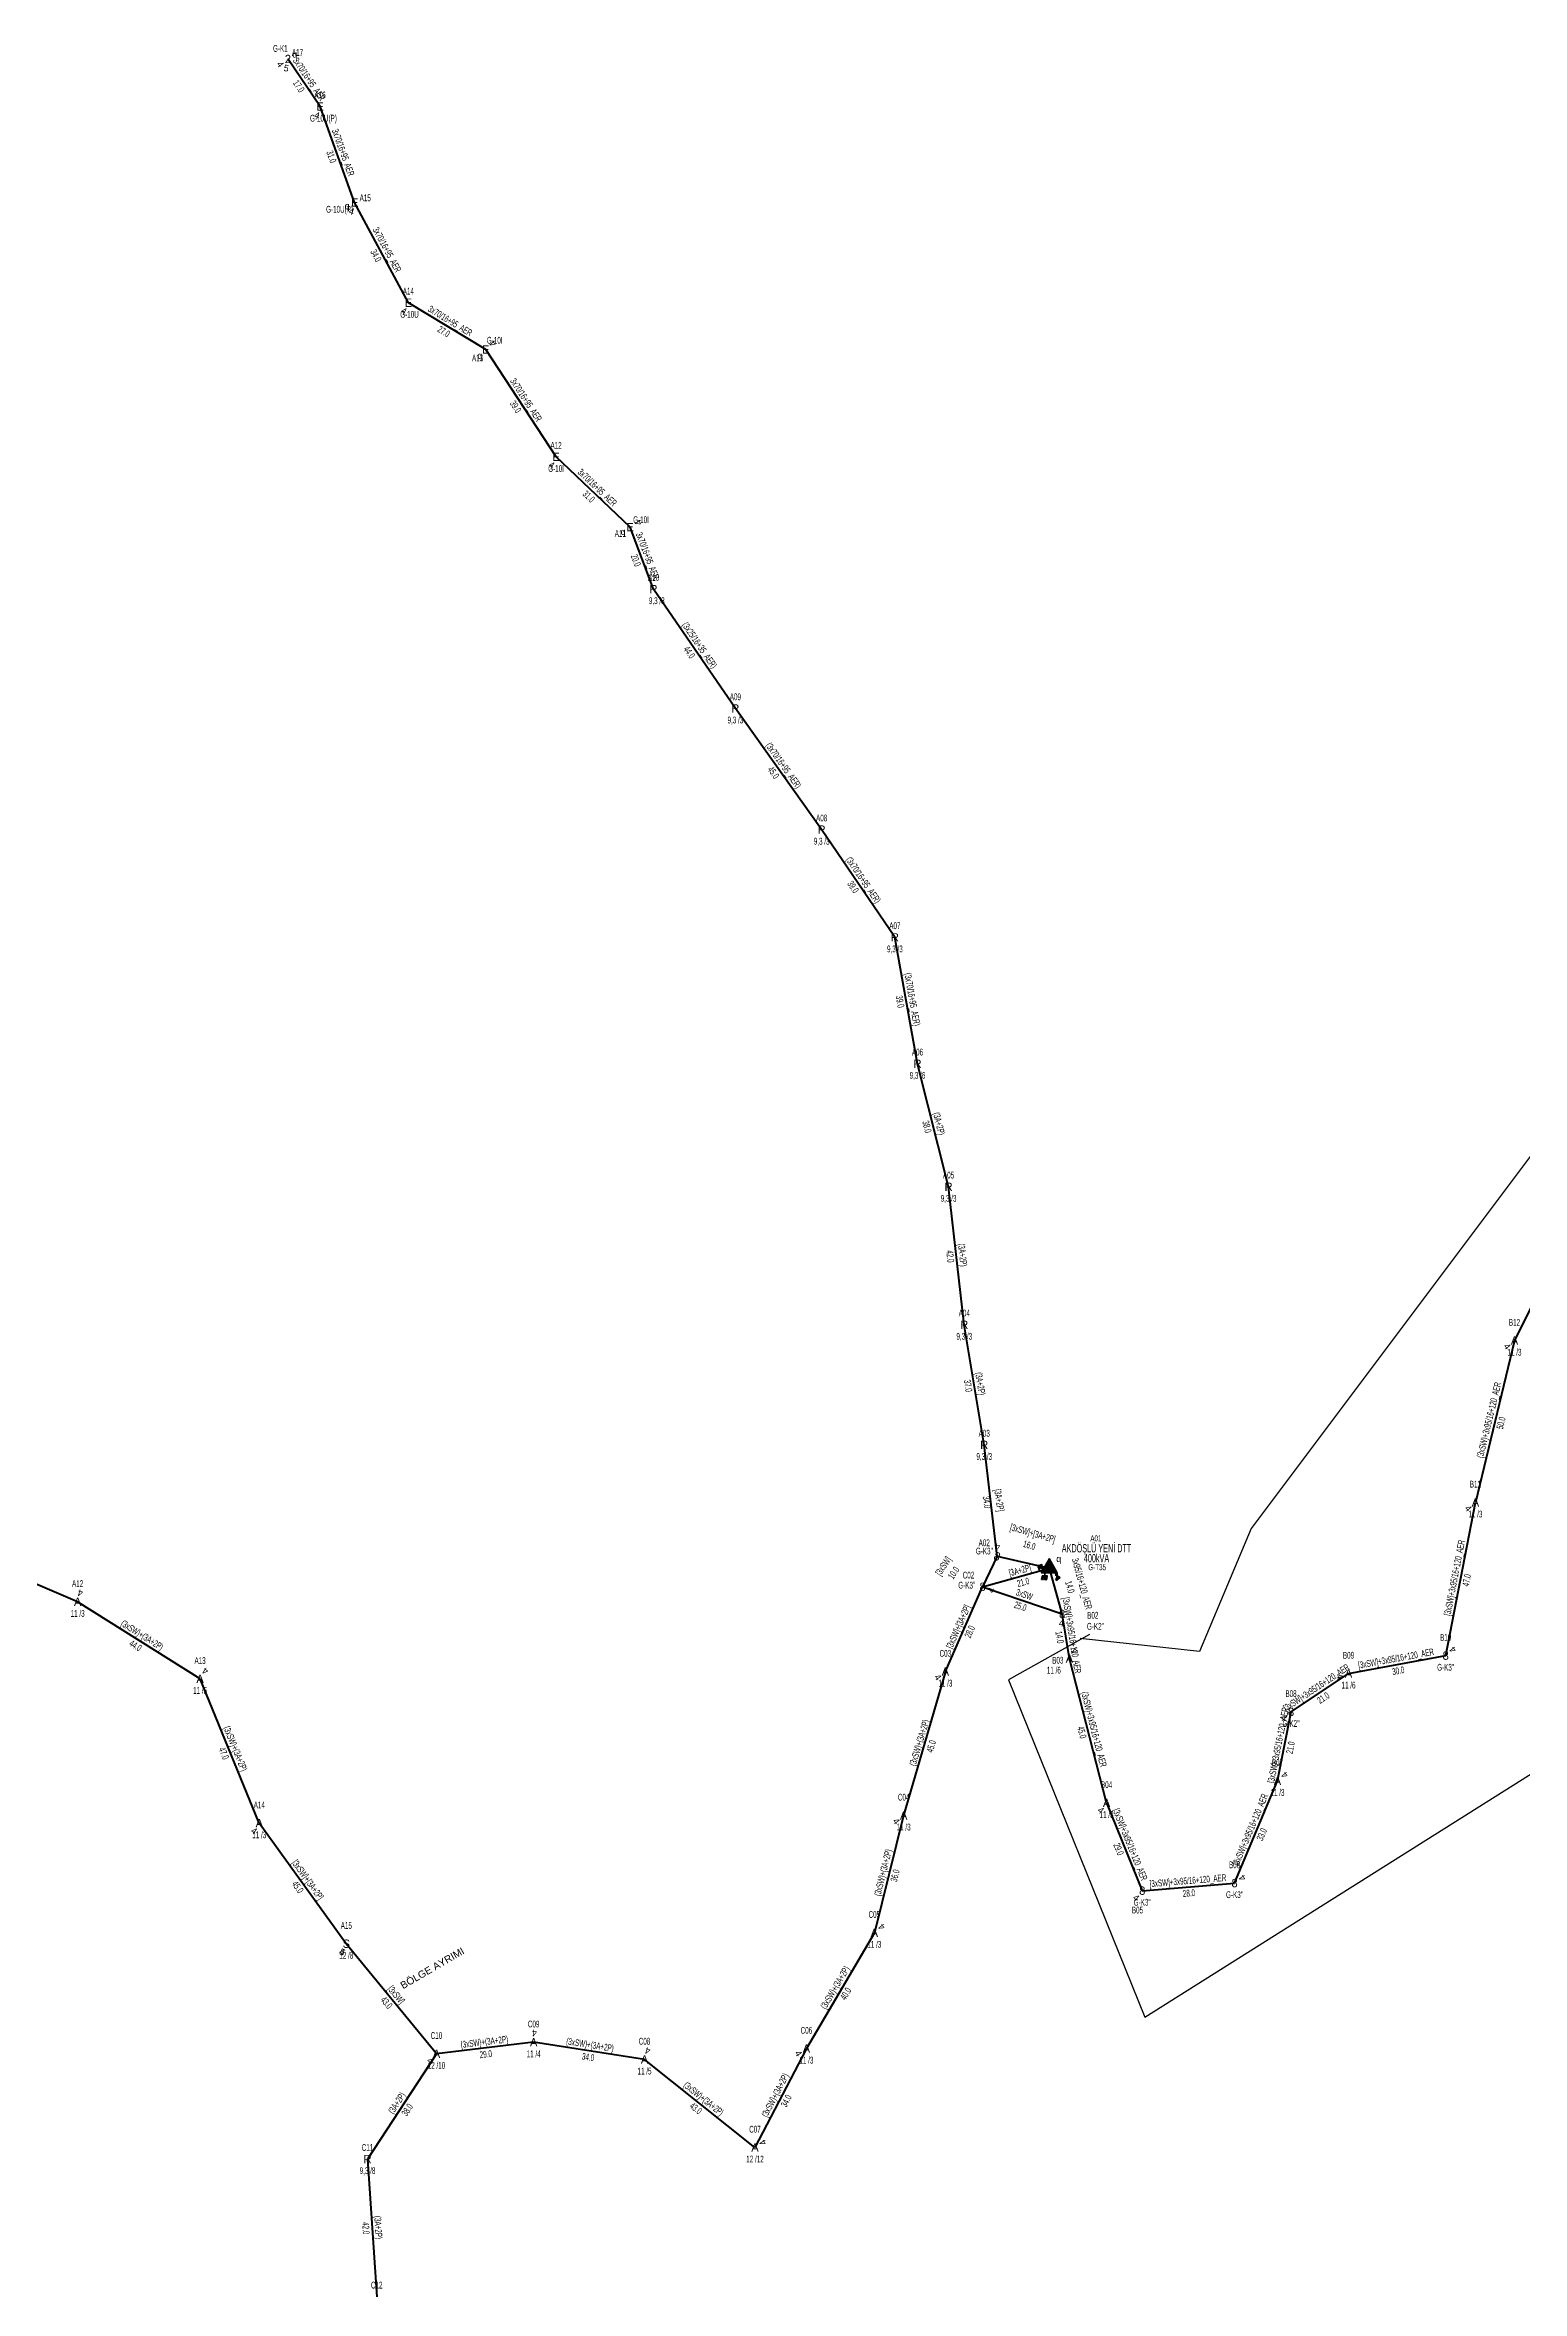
# Model space of a CAD drawing. Header units: millimetres. Extents: x 433713 to 438874, y 4028328 to 4034517.
# Drawn here: x 434656 to 435101, y 4031737 to 4032414 of the extents above; entities that cross this region are included whole.
import ezdxf
from ezdxf.enums import TextEntityAlignment as Align

# ---------------------------------------------------------------- set-up
doc = ezdxf.new("R2010")
doc.units = ezdxf.units.MM
for name, color, linetype, lineweight in [('DIREK_AG_MEVCUT', 120, 'Continuous', 25), ('DIREK_AG_YENI', 108, 'Continuous', 25), ('DIREK_OG_MEVCUT', 16, 'Continuous', 25), ('DIREK_OG_YENI', 10, 'Continuous', 25), ('HAT_AG_HAVAI_BYSK', 3, 'Continuous', 50), ('HAT_AG_HAVAI_MEVCUT', 126, 'Continuous', 50), ('HAT_AG_HAVAI_YENI', 3, 'Continuous', 50), ('HAT_OG_HAVAI_BYSK', 1, 'Continuous', 70), ('HAT_OG_HAVAI_MEVCUT', 48, 'Continuous', 70), ('HAT_OG_HAVAI_YENI', 1, 'Continuous', 70), ('KULLANICI', 1, 'Continuous', 25), ('TRAFO_TADILAT_BYSK', 5, 'Continuous', 30), ('TRAFO_YENI', 5, 'Continuous', 30)]:
    doc.layers.add(name, color=color, linetype=linetype, lineweight=lineweight)
doc.layers.add('DIREK_OG_TADILAT_BYSK', color=1, linetype='Continuous')
doc.styles.add('Direk', font='B_CAD')
doc.styles.get("Standard").update_dxf_attribs({"font": 'Arial'})

# ---------------------------------------------------------------- blocks, each defined once
blk = doc.blocks.new('YENI_DIREK')
h = blk.add_hatch(color=32)
h.paths.add_polyline_path([(-3.28, -0.5), (-3.07, -0.63), (-2.64, 0.1), (-1.87, -0.35), (-1.77, -0.17), (-2.54, 0.28), (-2.11, 1.01), (-2.33, 1.14)])
h.paths.add_polyline_path([(-3.42, -0.17), (-3.29, -0.25), (-2.57, 0.98), (-2.7, 1.06)])
h.paths.add_polyline_path([(-3.5, 0.29), (-3.37, 0.22), (-3.01, 0.82), (-3.14, 0.9)])
h.paths.add_polyline_path([(-3.41, 0.73), (-3.54, 0.81), (-3.62, 0.68), (-3.49, 0.61)])
h.paths.add_polyline_path([(-1.26, -1.44), (-1.46, -1.44), (-1.47, -2.34), (-2.22, -2.34), (-2.48, -3.47), (-2.38, -3.47), (-2.17, -2.54), (-1.87, -2.54), (-2.08, -3.47), (-1.98, -3.47), (-1.77, -2.54), (-1.47, -2.54), (-1.68, -3.48), (-1.58, -3.48), (-1.37, -2.54), (-1.07, -2.54), (-1.28, -3.48), (-1.18, -3.48), (-0.97, -2.54), (-0.67, -2.55), (-0.88, -3.48), (-0.78, -3.48), (-0.52, -2.35), (-1.27, -2.34)])
at = {"layer": 'TRAFO_YENI'}
for points in [[(2.31, -1.57), (2.08, -1.92), (2.04, -1.44), (1.9, -1.44), (1.98, -2.32), (2.21, -1.96), (2.27, -2.67), (2.06, -2.67), (2.36, -2.87), (2.36, -2.86), (2.6, -2.49), (2.41, -2.63)], [(2.31, -1.57), (2.08, -1.92), (2.04, -1.44), (1.9, -1.44), (1.98, -2.32), (2.21, -1.96), (2.27, -2.67), (2.06, -2.67), (2.36, -2.87), (1.94, -3.19), (2.16, -3.79), (2.22, -3.74), (2.04, -3.26), (2.22, -3.13), (2.4, -3.6), (2.46, -3.56), (2.28, -3.08), (2.46, -2.94), (2.64, -3.42), (2.69, -3.38), (2.51, -2.9), (2.69, -2.76), (2.87, -3.24), (2.93, -3.2), (2.75, -2.72), (2.93, -2.58), (3.11, -3.06), (3.17, -3.01), (2.95, -2.42), (2.36, -2.86), (2.6, -2.49), (2.41, -2.63)], [(2.93, -2.58), (3.11, -3.06), (3.17, -3.01), (2.95, -2.42), (2.36, -2.86), (2.6, -2.49), (2.41, -2.63), (2.31, -1.57), (2.08, -1.92), (2.04, -1.44), (1.9, -1.44), (1.98, -2.32), (2.21, -1.96), (2.27, -2.67), (2.06, -2.67), (2.36, -2.87), (1.94, -3.19), (2.16, -3.79), (2.22, -3.74), (2.04, -3.26), (2.22, -3.13), (2.4, -3.6), (2.46, -3.56), (2.28, -3.08), (2.46, -2.94), (2.64, -3.42), (2.69, -3.38), (2.51, -2.9), (2.69, -2.76), (2.87, -3.24), (2.93, -3.2), (2.75, -2.72)]]:
    blk.add_hatch(color=32, dxfattribs=at).paths.add_polyline_path(points)
at = {"layer": 'TRAFO_TADILAT_BYSK', "color": 32, "flags": 128}
for points in [[(-3.49, 0.61), (-3.41, 0.73), (-3.54, 0.81), (-3.62, 0.68), (-3.49, 0.61)], [(-3.37, 0.22), (-3.01, 0.82), (-3.14, 0.9), (-3.5, 0.29), (-3.37, 0.22)], [(-3.29, -0.25), (-2.57, 0.98), (-2.7, 1.06), (-3.42, -0.17), (-3.29, -0.25)], [(-1.77, -0.17), (-2.54, 0.28), (-2.11, 1.01), (-2.33, 1.14), (-3.28, -0.5), (-3.07, -0.63), (-2.64, 0.1), (-1.87, -0.35), (-1.77, -0.17)], [(-1.26, -1.44), (-1.46, -1.44), (-1.47, -2.34), (-2.22, -2.34), (-2.48, -3.47), (-2.38, -3.47), (-2.17, -2.54), (-1.87, -2.54), (-2.08, -3.47), (-1.98, -3.47), (-1.77, -2.54), (-1.47, -2.54), (-1.68, -3.48), (-1.58, -3.48), (-1.37, -2.54), (-1.07, -2.54), (-1.28, -3.48), (-1.18, -3.48), (-0.97, -2.54), (-0.67, -2.55), (-0.88, -3.48), (-0.78, -3.48), (-0.52, -2.35), (-1.27, -2.34), (-1.26, -1.44)]]:
    blk.add_lwpolyline(points, dxfattribs=at)
at = {"layer": 'TRAFO_YENI', "linetype": 'Continuous'}
for p, q in [((-2.5, -1.44), (0, 2.89)), ((2.5, -1.44), (0, 2.89)), ((-2.5, -1.44), (2.5, -1.44))]:
    blk.add_line(p, q, dxfattribs=at)
at = {"layer": 'TRAFO_YENI', "color": 32, "flags": 128}
blk.add_lwpolyline([(1.9, -1.44), (2.04, -1.44), (2.08, -1.92), (2.31, -1.57), (2.41, -2.63), (2.6, -2.49), (2.36, -2.86), (2.95, -2.42), (3.17, -3.01), (3.11, -3.06), (2.93, -2.58), (2.75, -2.72), (2.93, -3.2), (2.87, -3.24), (2.69, -2.76), (2.51, -2.9), (2.69, -3.38), (2.64, -3.42), (2.46, -2.94), (2.28, -3.08), (2.46, -3.56), (2.4, -3.6), (2.22, -3.13), (2.04, -3.26), (2.22, -3.74), (2.16, -3.79), (1.94, -3.19), (2.36, -2.87), (2.06, -2.67), (2.27, -2.67), (2.21, -1.96), (1.98, -2.32), (1.9, -1.44)], dxfattribs=at)
at = {"layer": 'TRAFO_YENI', "linetype": 'Continuous'}
for points in [[(-2.5, -1.44), (0, -1.44), (0, 2.89)], [(0, -1.44), (0, 2.89), (2.5, -1.44)]]:
    blk.add_solid(points, dxfattribs=at)

msp = doc.modelspace()

# ---------------------------------------------------------------- linework, layer by layer
at = {"layer": 'HAT_AG_HAVAI_BYSK'}
for p, q in [((434942.968, 4031958.532), (434939.089937, 4031992.124147)), ((434938.592, 4031949.361), (434958.719, 4031954.98))]:
    msp.add_line(p, q, dxfattribs=at)
at = {"layer": 'HAT_AG_HAVAI_MEVCUT'}
for p, q in [((434864.057, 4032214.038), (434839.388076, 4032249.996776)), ((434890.072267, 4032177.527594), (434864.057, 4032214.038)), ((434912.145046, 4032145.064682), (434890.072267, 4032177.527594)), ((434918.969085, 4032106.975157), (434912.145046, 4032145.064682)), ((434928.33605, 4032069.916807), (434918.969085, 4032106.975157)), ((434933.063766, 4032028.334393), (434928.33605, 4032069.916807)), ((434939.089937, 4031992.124147), (434933.063766, 4032028.334393)), ((434773.949319, 4031808.641648), (434753.164556, 4031776.914024)), ((434753.164556, 4031776.914024), (434755.941285, 4031735.422558))]:
    msp.add_line(p, q, dxfattribs=at)
at = {"layer": 'HAT_AG_HAVAI_YENI'}
for p, q in [((434738.861, 4032395.401), (434729.16, 4032409.744)), ((434749.269, 4032366.48), (434738.861, 4032395.401)), ((434765.469, 4032336.291), (434749.269, 4032366.48)), ((434788.780433, 4032322.166036), (434765.469, 4032336.291)), ((434810.00397, 4032289.83225), (434788.780433, 4032322.166036)), ((434832.296375, 4032268.688753), (434810.00397, 4032289.83225)), ((434839.388076, 4032249.996776), (434832.296375, 4032268.688753)), ((434962.579949, 4031941.161879), (434958.719, 4031954.98))]:
    msp.add_line(p, q, dxfattribs=at)
at = {"layer": 'HAT_OG_HAVAI_BYSK'}
for p, q in [((435078.20238, 4031928.60473), (435087.166749, 4031974.781381)), ((434942.968, 4031958.532), (434938.592, 4031949.361)), ((434942.968, 4031958.532), (434958.719, 4031954.98)), ((434927.368086, 4031923.804376), (434938.592, 4031949.361)), ((434964.768082, 4031927.725533), (434962.579949, 4031941.161879)), ((435048.9148, 4031923.2246), (435078.20238, 4031928.60473)), ((435031.579, 4031911.668), (435048.9148, 4031923.2246)), ((435027.49539, 4031890.844988), (435031.579, 4031911.668)), ((435014.559121, 4031860.072119), (435027.49539, 4031890.844988)), ((434975.961683, 4031884.209325), (434986.726, 4031857.784)), ((434746.767, 4031841.803), (434720.529269, 4031878.120939)), ((434986.726, 4031857.784), (435014.559121, 4031860.072119)), ((434773.949319, 4031808.641648), (434746.767, 4031841.803))]:
    msp.add_line(p, q, dxfattribs=at)
at = {"layer": 'HAT_OG_HAVAI_MEVCUT'}
for p, q in [((435118.24852, 4032062.535881), (435098.946035, 4032023.532584)), ((435098.946035, 4032023.532584), (435087.166749, 4031974.781381)), ((434665.765622, 4031944.820473), (434622.518991, 4031963.192128)), ((434702.679272, 4031921.617803), (434665.765622, 4031944.820473)), ((434720.529269, 4031878.120939), (434702.679272, 4031921.617803)), ((434927.368086, 4031923.804376), (434914.791444, 4031880.452002)), ((434975.961683, 4031884.209325), (434964.768082, 4031927.725533)), ((434914.791444, 4031880.452002), (434905.95403, 4031845.111446)), ((434905.95403, 4031845.111446), (434885.477598, 4031810.196505)), ((434803.245286, 4031812.101925), (434773.949319, 4031808.641648)), ((434836.668388, 4031806.910753), (434803.245286, 4031812.101925)), ((434869.968984, 4031780.399384), (434836.668388, 4031806.910753)), ((434885.477598, 4031810.196505), (434869.968984, 4031780.399384))]:
    msp.add_line(p, q, dxfattribs=at)
at = {"layer": 'HAT_OG_HAVAI_YENI'}
msp.add_line((434938.592, 4031949.361), (434962.579949, 4031941.161879), dxfattribs=at)
at = {"layer": 'KULLANICI', "flags": 128}
msp.add_lwpolyline([(434970.853927, 4031934.958343), (434946.385248, 4031921.28467), (434987.499731, 4031819.638876), (435152.277581, 4031923.404386), (435292.79966, 4031964.213642), (435354.075499, 4032192.241552), (435329.831837, 4032232.559817), (435276.601186, 4032242.573503), (435138.070495, 4032124.864715), (435019.516423, 4031966.939664), (435004.016419, 4031929.817205), (434968.037208, 4031933.808141)], dxfattribs=at)

# ---------------------------------------------------------------- block references
at = {"layer": 'TRAFO_YENI'}
msp.add_blockref('YENI_DIREK', (434958.719, 4031954.98), dxfattribs=at)

# ---------------------------------------------------------------- texts
at = {"layer": 'DIREK_AG_MEVCUT', "width": 0.53}
for s, p in [('A10', (434839.388076, 4032253.496776)), ('9,3 /8', (434840.358668, 4032246.496776)), ('A09', (434864.057, 4032217.538)), ('9,3 /3', (434864.057, 4032210.538)), ('A08', (434890.072267, 4032181.027594)), ('9,3 /3', (434890.072267, 4032174.027594)), ('A07', (434912.145046, 4032148.564682)), ('9,3 /3', (434912.145046, 4032141.564682)), ('A06', (434918.969085, 4032110.475157)), ('9,3 /6', (434918.969085, 4032103.475157)), ('A05', (434928.33605, 4032073.416807)), ('9,3 /3', (434928.33605, 4032066.416807)), ('A04', (434933.063766, 4032031.834393)), ('9,3 /3', (434933.063766, 4032024.834393)), ('A03', (434939.089937, 4031995.624147)), ('9,3 /3', (434939.089937, 4031988.624147)), ('C11', (434753.164556, 4031780.414024)), ('9,3 /8', (434753.164556, 4031773.414024)), ('C12', (434755.941285, 4031738.922558))]:
    msp.add_text(s, height=2.05, dxfattribs=at).set_placement(p, align=Align.MIDDLE_CENTER)
at = {"layer": 'DIREK_AG_MEVCUT', "style": 'Direk'}
for p in [(434839.388076, 4032249.996776), (434864.057, 4032214.038), (434890.072267, 4032177.527594), (434912.145046, 4032145.064682), (434918.969085, 4032106.975157), (434928.33605, 4032069.916807), (434933.063766, 4032028.334393), (434939.089937, 4031992.124147), (434753.164556, 4031776.914024)]:
    msp.add_text('R', height=2.5, dxfattribs=at).set_placement(p, align=Align.MIDDLE_CENTER)
at = {"layer": 'DIREK_AG_YENI', "width": 0.53}
for s, p in [('G-K1', (434726.884003, 4032412.921841)), ('A17', (434732.059195, 4032411.704782)), ('A16', (434738.861, 4032398.901)), ('G-10U(P)', (434739.872715, 4032391.901)), ('A15', (434752.466273, 4032367.903885)), ('G-10U(P)', (434744.721427, 4032364.454767)), ('A14', (434765.469, 4032339.791)), ('G-10U', (434765.80621, 4032332.791)), ('G-10I', (434791.499626, 4032324.985209)), ('A13', (434786.350632, 4032319.646896)), ('A12', (434810.00397, 4032293.33225)), ('G-10I', (434810.00397, 4032286.33225)), ('A11', (434829.382704, 4032266.749548)), ('G-10I', (434835.626175, 4032270.904914))]:
    msp.add_text(s, height=2.05, dxfattribs=at).set_placement(p, align=Align.MIDDLE_CENTER)
at = {"layer": 'DIREK_AG_YENI', "style": 'Direk'}
for s, p in [('2', (434729.16, 4032409.744)), ('E', (434738.861, 4032395.401)), ('E', (434749.269, 4032366.48)), ('E', (434765.469, 4032336.291)), ('E', (434788.780433, 4032322.166036)), ('E', (434810.00397, 4032289.83225)), ('E', (434832.296375, 4032268.688753))]:
    msp.add_text(s, height=2.5, dxfattribs=at).set_placement(p, align=Align.MIDDLE_CENTER)
at = {"layer": 'DIREK_AG_YENI', "color": 4, "style": 'Direk'}
for p in [(434731.230854, 4032411.144559), (434746.985234, 4032365.462939), (434787.044861, 4032320.36665), (434830.215181, 4032267.303606)]:
    msp.add_text('q', height=2, dxfattribs=at).set_placement(p, align=Align.MIDDLE_CENTER)
at = {"layer": 'DIREK_AG_YENI', "color": 32, "style": 'Direk'}
for s, rotation, p in [('4', 304.841662, (434726.861945, 4032408.144331)), ('5', -10.159091, (434728.66613, 4032406.987899)), ('4', 340.097654, (434737.907829, 4032392.768232)), ('4', 341.11218, (434748.362594, 4032363.830768)), ('4', 331.861043, (434764.148488, 4032333.821942)), ('4', 489.657326, (434790.936083, 4032323.952981)), ('4', 331.640225, (434808.673951, 4032287.368299)), ('4', 477.211279, (434834.786489, 4032269.969117))]:
    msp.add_text(s, height=2, rotation=rotation, dxfattribs=at).set_placement(p, align=Align.MIDDLE_CENTER)
at = {"layer": 'DIREK_OG_MEVCUT', "width": 0.53}
for s, p in [('B12', (435098.946035, 4032029.032584)), ('11 /3', (435098.946035, 4032020.032584)), ('B11', (435087.166749, 4031980.281381)), ('11 /3', (435087.166749, 4031971.281381)), ('A12', (434665.765622, 4031950.320473)), ('11 /3', (434665.765622, 4031941.320473)), ('C03', (434927.368086, 4031929.304376)), ('B03', (434961.274022, 4031927.220119)), ('B09', (435048.9148, 4031928.7246)), ('A13', (434702.679272, 4031927.117803)), ('11 /6', (434960.07294, 4031924.225533)), ('11 /5', (434702.679272, 4031918.117803)), ('11 /3', (434927.368086, 4031920.304376)), ('11 /6', (435048.9148, 4031919.7246)), ('B07', (435027.49539, 4031896.344988)), ('B04', (434975.961683, 4031889.709325)), ('11 /3', (435027.49539, 4031887.344988)), ('A14', (434720.529269, 4031883.620939)), ('C04', (434914.791444, 4031885.952002)), ('11 /3', (434975.961683, 4031880.709325)), ('11 /3', (434720.529269, 4031874.620939)), ('11 /3', (434914.791444, 4031876.952002)), ('C05', (434905.95403, 4031850.611446)), ('11 /3', (434905.95403, 4031841.611446)), ('C10', (434773.949319, 4031814.141648)), ('C09', (434803.245286, 4031817.601925)), ('C08', (434836.668388, 4031812.410753)), ('C06', (434885.477598, 4031815.696505)), ('11 /4', (434803.245286, 4031808.601925)), ('11 /3', (434885.477598, 4031806.696505)), ('12 /10', (434773.949319, 4031805.141648)), ('11 /5', (434836.668388, 4031803.410753)), ('C07', (434869.968984, 4031785.899384)), ('12 /12', (434869.968984, 4031776.899384))]:
    msp.add_text(s, height=2.05, dxfattribs=at).set_placement(p, align=Align.MIDDLE_CENTER)
at = {"layer": 'DIREK_OG_MEVCUT', "style": 'Direk'}
for p in [(435098.946035, 4032023.532584), (435087.166749, 4031974.781381), (434665.765622, 4031944.820473), (434964.768082, 4031927.725533), (434702.679272, 4031921.617803), (434927.368086, 4031923.804376), (435048.9148, 4031923.2246), (435027.49539, 4031890.844988), (434914.791444, 4031880.452002), (434975.961683, 4031884.209325), (434720.529269, 4031878.120939), (434905.95403, 4031845.111446), (434803.245286, 4031812.101925), (434773.949319, 4031808.641648), (434836.668388, 4031806.910753), (434885.477598, 4031810.196505), (434869.968984, 4031780.399384)]:
    msp.add_text('A', height=2.5, dxfattribs=at).set_placement(p, align=Align.MIDDLE_CENTER)
at = {"layer": 'DIREK_OG_MEVCUT', "color": 32, "style": 'Direk'}
for rotation, p in [(308.208257, (435096.745886, 4032021.800723)), (309.506854, (435085.006413, 4031973.000104)), (523.923962, (434666.540978, 4031947.510979)), (506.837446, (434966.299727, 4031930.069475)), (506.155996, (434704.238686, 4031923.943363)), (306.911207, (434925.129298, 4031922.122761)), (286.844349, (435046.234933, 4031922.413236)), (489.452257, (435029.657422, 4031892.624206)), (322.212685, (434974.246033, 4031881.996512)), (326.155996, (434718.969855, 4031875.795379)), (307.980144, (434912.584416, 4031878.728914)), (487.980144, (434908.161058, 4031846.834534)), (535.585771, (434803.460793, 4031814.893619)), (318.056315, (434772.077799, 4031806.559002)), (520.73795, (434837.592078, 4031809.554008)), (301.252108, (434883.083899, 4031808.743851)), (481.252108, (434872.362684, 4031781.852037))]:
    msp.add_text('4', height=2, rotation=rotation, dxfattribs=at).set_placement(p, align=Align.MIDDLE_CENTER)
at = {"layer": 'DIREK_OG_TADILAT_BYSK', "width": 0.53}
for s, p in [('A15', (434746.767, 4031847.303)), ('12 /8', (434746.767, 4031838.303))]:
    msp.add_text(s, height=2.05, dxfattribs=at).set_placement(p, align=Align.MIDDLE_CENTER)
at = {"layer": 'DIREK_OG_TADILAT_BYSK', "color": 32, "style": 'Direk'}
for s, rotation, p in [('5', 334.670716, (434745.569104, 4031839.272181)), ('4', 332.92303, (434745.492476, 4031839.309892))]:
    msp.add_text(s, height=2, rotation=rotation, dxfattribs=at).set_placement(p, align=Align.MIDDLE_CENTER)
at = {"layer": 'DIREK_OG_TADILAT_BYSK', "style": 'Direk'}
msp.add_text('S', height=2.5, dxfattribs=at).set_placement((434746.767, 4031841.803), align=Align.MIDDLE_CENTER)
at = {"layer": 'DIREK_OG_YENI', "width": 0.53}
for s, p in [('A02', (434939.08222, 4031962.614544)), ("G-K3''", (434939.14211, 4031960.129194)), ("G-K3''", (434933.836804, 4031949.835492)), ('C02', (434934.333615, 4031952.873754)), ('B02', (434971.806449, 4031940.765654)), ("G-K2''", (434972.625369, 4031937.4435)), ('B10', (435078.20238, 4031934.10473)), ("G-K3''", (435078.20238, 4031925.10473)), ('B08', (435031.579, 4031917.168)), ("G-K2''", (435031.579, 4031908.168)), ('B06', (435014.559121, 4031865.572119)), ("G-K3''", (434986.726, 4031854.284)), ("G-K3''", (435014.559121, 4031856.572119)), ('B05', (434985.286365, 4031851.946872))]:
    msp.add_text(s, height=2.05, dxfattribs=at).set_placement(p, align=Align.MIDDLE_CENTER)
at = {"layer": 'DIREK_OG_YENI', "color": 32, "style": 'Direk'}
for rotation, p in [(536.938612, (434943.117536, 4031961.328004)), (428.709726, (434941.200908, 4031948.344339)), (355.189505, (434962.34514, 4031938.371742)), (489.506854, (435080.362716, 4031930.386007)), (309.452257, (435029.416968, 4031909.888782)), (483.599569, (435016.891312, 4031861.621597)), (319.154428, (434984.894737, 4031855.66587))]:
    msp.add_text('4', height=2, rotation=rotation, dxfattribs=at).set_placement(p, align=Align.MIDDLE_CENTER)
at = {"layer": 'DIREK_OG_YENI', "style": 'Direk'}
msp.add_text('8', height=2.5, rotation=341.553858, dxfattribs=at).set_placement((434942.968, 4031958.532), align=Align.MIDDLE_CENTER)
for p in [(434938.592, 4031949.361), (434962.579949, 4031941.161879), (435078.20238, 4031928.60473), (435031.579, 4031911.668), (435014.559121, 4031860.072119), (434986.726, 4031857.784)]:
    msp.add_text('8', height=2.5, dxfattribs=at).set_placement(p, align=Align.MIDDLE_CENTER)
at = {"layer": 'HAT_AG_HAVAI_BYSK', "lineweight": 30, "width": 0.53}
for s, rotation, p in [('34.0', 278.894142, (434940.906522, 4031975.018191)), ('21.0', 15.184677, (434950.56, 4031951.736689))]:
    msp.add_text(s, height=2.05, rotation=rotation, dxfattribs=at).set_placement(p, align=Align.TOP_CENTER)
for rotation, p in [(278.894142, (434942.586081, 4031975.281026)), (15.184677, (434950.114717, 4031953.377336))]:
    msp.add_text('[3A+2P]', height=2.05, rotation=rotation, dxfattribs=at).set_placement(p, align=Align.CENTER)
at = {"layer": 'HAT_AG_HAVAI_MEVCUT', "lineweight": 30, "width": 0.53}
for s, rotation, p in [('(3x25/16+35_AER)', 304.451426, (434852.423453, 4032232.498239, 217419.694038)), ('(3x70/16+95_AER)', 305.47154, (434877.756877, 4032196.276051)), ('(3x70/16+95_AER)', 304.213287, (434901.811564, 4032161.774072)), ('(3x70/16+95_AER)', 280.157231, (434916.393744, 4032126.169817)), ('(3A+2P)', 284.185121, (434924.47665, 4032088.654279)), ('(3A+2P)', 276.486396, (434931.544467, 4032049.221622)), ('(3A+2P)', 279.448666, (434936.91532, 4032010.368809)), ('(3A+2P)', 56.771197, (434762.845922, 4031793.243622)), ('(3A+2P)', 273.828691, (434755.401023, 4031756.225048))]:
    msp.add_text(s, height=2.05, rotation=rotation, dxfattribs=at).set_placement(p, align=Align.CENTER)
for s, rotation, p in [('44.0', 304.451426, (434851.021623, 4032231.536537, 217419.694038)), ('45.0', 305.47154, (434876.37239, 4032195.289543)), ('39.0', 304.213287, (434900.405749, 4032160.818204)), ('39.0', 280.157231, (434914.720387, 4032125.870022)), ('38.0', 284.185121, (434922.828485, 4032088.237685)), ('42.0', 276.486396, (434929.855349, 4032049.029578)), ('37.0', 279.448666, (434935.238384, 4032010.089731)), ('38.0', 56.771197, (434764.267953, 4031792.31205)), ('42.0', 273.828691, (434753.704818, 4031756.111533))]:
    msp.add_text(s, height=2.05, rotation=rotation, dxfattribs=at).set_placement(p, align=Align.TOP_CENTER)
at = {"layer": 'HAT_AG_HAVAI_YENI', "lineweight": 30, "width": 0.53}
for s, rotation, p in [('3x70/16+95_AER', 304.071299, (434734.714783, 4032403.048824)), ('3x70/16+95_AER', 289.792881, (434744.864995, 4032381.22812)), ('3x70/16+95_AER', 298.218118, (434758.118017, 4032351.787164)), ('3x70/16+95_AER', 328.787953, (434777.565078, 4032329.955375)), ('3x70/16+95_AER', 303.280448, (434800.102797, 4032306.46557)), ('3x70/16+95_AER', 316.515159, (434821.735111, 4032279.877224)), ('3x70/16+95_AER', 290.77665, (434836.63695, 4032259.644282)), ('3x95/16+120_AER', 285.555323, (434967.555349, 4031950.029507))]:
    msp.add_text(s, height=2.05, rotation=rotation, dxfattribs=at).set_placement(p, align=Align.CENTER)
for s, rotation, p in [('17.0', 304.071299, (434733.306603, 4032402.096443)), ('31.0', 289.792881, (434743.265426, 4032380.652464)), ('34.0', 298.218118, (434756.620055, 4032350.983354)), ('27.0', 328.787953, (434776.684126, 4032328.501441)), ('39.0', 303.280448, (434798.681606, 4032305.532716)), ('31.0', 316.515159, (434820.565234, 4032278.643778)), ('20.0', 290.77665, (434835.047501, 4032259.041248)), ('14.0', 285.555323, (434965.917617, 4031949.57362))]:
    msp.add_text(s, height=2.05, rotation=rotation, dxfattribs=at).set_placement(p, align=Align.TOP_CENTER)
at = {"layer": 'HAT_OG_HAVAI_BYSK', "lineweight": 30, "width": 0.53}
for s, rotation, p in [('[3xSW]+[3A+2P]', 344.091481, (434953.429651, 4031964.512369)), ('[3xSW]', 56.606471, (434927.575816, 4031955.054672)), ('[3xSW]+3x95/16+120_AER', 79.013705, (435081.850143, 4031951.855044, 217543.583375)), ('[3xSW]+[3A+2P]', 66.289521, (434932.201861, 4031936.924374)), ('[3xSW]+3x95/16+120_AER', 279.249523, (434964.512963, 4031934.58033, 217481.289974)), ('[3xSW]+3x95/16+120_AER', 10.409185, (435063.405015, 4031926.750676, 217539.10119)), ('[3xSW]+3x95/16+120_AER', 33.688754, (435039.775499, 4031918.153592, 217524.4574)), ('[3xSW]+3x95/16+120_AER', 78.904139, (435028.703162, 4031901.420116, 217515.789578)), ('[3xSW]+3x95/16+120_AER', 67.199136, (435020.243677, 4031875.787953, 217513.747695)), ('[3xSW]+3x95/16+120_AER', 292.163858, (434982.131086, 4031871.31747, 217493.363053)), ('[3xSW]+[3A+2P]', 305.845944, (434734.336933, 4031860.459947)), ('[3xSW]+3x95/16+120_AER', 4.699079, (435000.572979, 4031859.775342, 217507.27956)), ('[3xSW]', 309.341502, (434761.015326, 4031825.761385))]:
    msp.add_text(s, height=2.05, rotation=rotation, dxfattribs=at).set_placement(p, align=Align.CENTER)
for s, rotation, p in [('16.0', 344.091481, (434952.963677, 4031962.877478)), ('10.0', 56.606471, (434928.995163, 4031954.119015)), ('47.0', 79.013705, (435083.518986, 4031951.531068, 217543.583375)), ('28.0', 66.289521, (434933.758362, 4031936.240778)), ('14.0', 279.249523, (434962.835067, 4031934.307082, 217481.289974)), ('30.0', 10.409185, (435063.712165, 4031925.078654, 217539.10119)), ('21.0', 33.688754, (435040.718457, 4031916.739085, 217524.4574)), ('21.0', 78.904139, (435030.371383, 4031901.09295, 217515.789578)), ('33.0', 67.199136, (435021.810834, 4031875.129153, 217513.747695)), ('29.0', 292.163858, (434980.556702, 4031870.676134, 217493.363053)), ('45.0', 305.845944, (434732.958922, 4031859.464414)), ('28.0', 4.699079, (435000.712247, 4031858.081056, 217507.27956)), ('43.0', 309.341502, (434759.700578, 4031824.683685))]:
    msp.add_text(s, height=2.05, rotation=rotation, dxfattribs=at).set_placement(p, align=Align.TOP_CENTER)
at = {"layer": 'HAT_OG_HAVAI_MEVCUT', "lineweight": 30, "width": 0.53}
for s, rotation, p in [('(3xSW)+3x95/16+120_AER', 436.416512, (435092.230168, 4031999.356615, 217543.583375)), ('(3xSW)+(3A+2P)', 327.847922, (434684.67479, 4031933.938781)), ('(3xSW)+3x95/16+120_AER', 284.425367, (434971.188084, 4031906.17918, 217482.384041)), ('(3xSW)+(3A+2P)', 73.090967, (434920.478072, 4031902.080733)), ('(3xSW)+(3A+2P)', 292.311989, (434712.390631, 4031900.192073)), ('(3xSW)+(3A+2P)', 75.960286, (434909.548128, 4031862.987929)), ('(3xSW)+(3A+2P)', 59.609819, (434894.982604, 4031828.083978)), ('(3xSW)+(3A+2P)', 6.736249, (434788.497598, 4031811.215918)), ('(3xSW)+(3A+2P)', 351.171539, (434820.087292, 4031810.346268)), ('(3xSW)+(3A+2P)', 62.504213, (434876.969303, 4031795.690375)), ('(3xSW)+(3A+2P)', 321.475898, (434853.848103, 4031794.320063))]:
    msp.add_text(s, height=2.05, rotation=rotation, dxfattribs=at).set_placement(p, align=Align.CENTER)
for s, rotation, p in [('50.0', 436.416512, (435093.882617, 4031998.95735, 217543.583375)), ('44.0', 327.847922, (434683.770104, 4031932.499495)), ('45.0', 73.090967, (434922.104577, 4031901.586283)), ('45.0', 284.425367, (434969.54168, 4031905.755678, 217482.384041)), ('47.0', 292.311989, (434710.81791, 4031899.546669)), ('36.0', 75.960286, (434911.197346, 4031862.575519)), ('40.0', 59.609819, (434896.449025, 4031827.223972)), ('29.0', 6.736249, (434788.697007, 4031809.527654)), ('34.0', 351.171539, (434819.826382, 4031808.66641)), ('43.0', 321.475898, (434852.789269, 4031792.990074)), ('34.0', 62.504213, (434878.477279, 4031794.905513))]:
    msp.add_text(s, height=2.05, rotation=rotation, dxfattribs=at).set_placement(p, align=Align.TOP_CENTER)
at = {"layer": 'HAT_OG_HAVAI_YENI', "lineweight": 30, "width": 0.53}
msp.add_text('3xSW', height=2.05, rotation=341.129864, dxfattribs=at).set_placement((434950.860954, 4031946.065643), align=Align.CENTER)
msp.add_text('25.0', height=2.05, rotation=341.129864, dxfattribs=at).set_placement((434950.311132, 4031944.457011), align=Align.TOP_CENTER)
at = {"layer": 'KULLANICI'}
msp.add_text('BÖLGE AYRIMI', height=2.1623, rotation=30.2113, dxfattribs=at).set_placement((434772.674749, 4031834.449181), align=Align.MIDDLE_CENTER)
at = {"layer": 'TRAFO_YENI', "width": 0.6}
for s, height, p in [('AKDÖŞLÜ YENİ DTT', 2.5, (434972.942793, 4031959.718382)), ('A01', 1.8, (434972.749832, 4031963.065953)), ('400kVA', 2.5, (434972.942793, 4031956.718382))]:
    msp.add_text(s, height=height, dxfattribs=at).set_placement(p, align=Align.CENTER)
at = {"layer": 'TRAFO_YENI', "color": 4, "style": 'Direk'}
msp.add_text('q', height=2, dxfattribs=at).set_placement((434961.547427, 4031957.808427), align=Align.MIDDLE_CENTER)
at = {"layer": 'TRAFO_YENI', "width": 0.6}
msp.add_text('G-T35', height=1.8, dxfattribs=at).set_placement((434973.131994, 4031956.166494), align=Align.TOP_CENTER)

doc.saveas('drawing.dxf')
